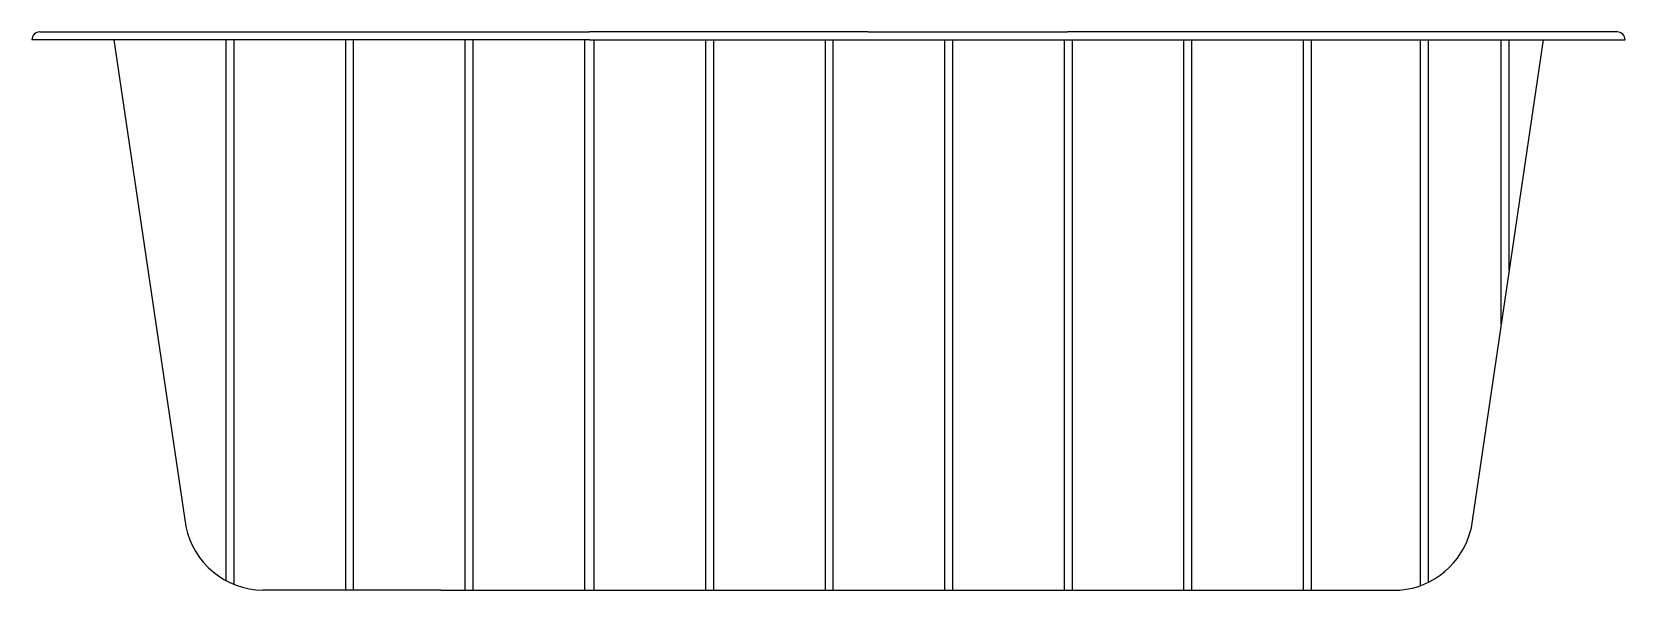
# Model space of a CAD drawing. Extents: x -1086.77 to -1082.77, y 310.45 to 311.85.
import ezdxf

# ---------------------------------------------------------------- set-up
doc = ezdxf.new("R2010")
doc.units = 0
doc.header["$LTSCALE"] = 10
doc.header["$MEASUREMENT"] = 0
doc.layers.add('Piscinas_Fibratec', color=4, linetype='CONTINUOUS')

msp = doc.modelspace()

# ---------------------------------------------------------------- linework, layer by layer
at = {"layer": 'Piscinas_Fibratec', "color": 2}
for p, q in [((-1086.7454, 311.8501), (-1086.5654, 311.8501)), ((-1086.7454, 311.8501), (-1086.5654, 311.8501)), ((-1086.5654, 311.8501), (-1085.3654, 311.8501)), ((-1086.5654, 311.8501), (-1085.3654, 311.8501)), ((-1085.1654, 311.8501), (-1085.3654, 311.8501)), ((-1085.1654, 311.8501), (-1085.3654, 311.8501)), ((-1084.6654, 311.8501), (-1085.1654, 311.8501)), ((-1084.6654, 311.8501), (-1085.1654, 311.8501)), ((-1084.6654, 311.8501), (-1084.1654, 311.8501)), ((-1084.6654, 311.8501), (-1084.1654, 311.8501)), ((-1082.9654, 311.8501), (-1084.1654, 311.8501)), ((-1082.9654, 311.8501), (-1084.1654, 311.8501)), ((-1082.7854, 311.8501), (-1082.9654, 311.8501)), ((-1082.7854, 311.8501), (-1082.9654, 311.8501)), ((-1086.5624, 311.8301), (-1086.7654, 311.8301)), ((-1086.5624, 311.8301), (-1086.7654, 311.8301)), ((-1085.3654, 311.8301), (-1086.5624, 311.8301)), ((-1085.3654, 311.8301), (-1086.5624, 311.8301)), ((-1085.3654, 311.8301), (-1085.1654, 311.8301)), ((-1085.3654, 311.8301), (-1085.1654, 311.8301)), ((-1085.1654, 311.8301), (-1084.6654, 311.8301)), ((-1085.1654, 311.8301), (-1084.6654, 311.8301)), ((-1084.6654, 311.8301), (-1084.1654, 311.8301)), ((-1084.6654, 311.8301), (-1084.1654, 311.8301)), ((-1084.1654, 311.8301), (-1082.9684, 311.8301)), ((-1084.1654, 311.8301), (-1082.9684, 311.8301)), ((-1082.9684, 311.8301), (-1082.7654, 311.8301)), ((-1082.9684, 311.8301), (-1082.7654, 311.8301))]:
    msp.add_line(p, q, dxfattribs=at)
at = {"layer": 'Piscinas_Fibratec'}
for p, q in [((-1086.5595, 311.8301), (-1086.379, 310.6099)), ((-1086.5595, 311.8301), (-1086.379, 310.6099)), ((-1082.9713, 311.8301), (-1083.1531, 310.601)), ((-1082.9713, 311.8301), (-1083.1531, 310.601)), ((-1085.7383, 310.4501), (-1086.1855, 310.4501)), ((-1085.7383, 310.4501), (-1086.1855, 310.4501)), ((-1085.7383, 310.4501), (-1085.2383, 310.4501)), ((-1085.7383, 310.4501), (-1085.2383, 310.4501)), ((-1085.2383, 310.4501), (-1083.3309, 310.4501)), ((-1085.2383, 310.4501), (-1083.3309, 310.4501))]:
    msp.add_line(p, q, dxfattribs=at)
at = {"layer": 'Piscinas_Fibratec', "color": 1}
for p, q in [((-1086.2775, 310.4738), (-1086.2775, 311.8301)), ((-1086.2775, 310.4738), (-1086.2775, 311.8301)), ((-1086.2575, 310.4645), (-1086.2575, 311.8301)), ((-1086.2575, 310.4645), (-1086.2575, 311.8301)), ((-1085.9775, 310.4501), (-1085.9775, 311.8301)), ((-1085.9775, 310.4501), (-1085.9775, 311.8301)), ((-1085.9575, 310.4501), (-1085.9575, 311.8301)), ((-1085.9575, 310.4501), (-1085.9575, 311.8301)), ((-1085.6775, 310.4501), (-1085.6775, 311.8301)), ((-1085.6775, 310.4501), (-1085.6775, 311.8301)), ((-1085.6575, 310.4501), (-1085.6575, 311.8301)), ((-1085.6575, 310.4501), (-1085.6575, 311.8301)), ((-1085.3775, 310.4501), (-1085.3775, 311.8301)), ((-1085.3775, 310.4501), (-1085.3775, 311.8301)), ((-1085.3533, 310.4501), (-1085.3533, 311.8301)), ((-1085.3533, 310.4501), (-1085.3533, 311.8301)), ((-1085.0733, 310.4501), (-1085.0733, 311.8301)), ((-1085.0733, 310.4501), (-1085.0733, 311.8301)), ((-1085.0533, 310.4501), (-1085.0533, 311.8301)), ((-1085.0533, 310.4501), (-1085.0533, 311.8301)), ((-1084.7733, 310.4501), (-1084.7733, 311.8301)), ((-1084.7733, 310.4501), (-1084.7733, 311.8301)), ((-1084.7533, 310.4501), (-1084.7533, 311.8301)), ((-1084.7533, 310.4501), (-1084.7533, 311.8301)), ((-1084.4733, 310.4501), (-1084.4733, 311.8301)), ((-1084.4733, 310.4501), (-1084.4733, 311.8301)), ((-1084.4533, 310.4501), (-1084.4533, 311.8301)), ((-1084.4533, 310.4501), (-1084.4533, 311.8301)), ((-1084.1732, 310.4501), (-1084.1732, 311.8301)), ((-1084.1732, 310.4501), (-1084.1732, 311.8301)), ((-1084.1532, 310.4501), (-1084.1532, 311.8301)), ((-1084.1532, 310.4501), (-1084.1532, 311.8301)), ((-1083.8732, 310.4501), (-1083.8732, 311.8301)), ((-1083.8732, 310.4501), (-1083.8732, 311.8301)), ((-1083.8532, 310.4501), (-1083.8532, 311.8301)), ((-1083.8532, 310.4501), (-1083.8532, 311.8301)), ((-1083.5732, 310.4501), (-1083.5732, 311.8301)), ((-1083.5732, 310.4501), (-1083.5732, 311.8301)), ((-1083.5532, 310.4501), (-1083.5532, 311.8301)), ((-1083.5532, 310.4501), (-1083.5532, 311.8301)), ((-1083.2794, 310.4613), (-1083.2794, 311.8301)), ((-1083.2794, 310.4613), (-1083.2794, 311.8301)), ((-1083.2594, 310.4697), (-1083.2594, 311.8301)), ((-1083.2594, 310.4697), (-1083.2594, 311.8301)), ((-1083.0768, 311.1171), (-1083.0768, 311.8301)), ((-1083.0768, 311.1171), (-1083.0768, 311.8301)), ((-1083.0568, 311.2523), (-1083.0568, 311.8301)), ((-1083.0568, 311.2523), (-1083.0568, 311.8301))]:
    msp.add_line(p, q, dxfattribs=at)
at = {"layer": 'Piscinas_Fibratec', "color": 2}
for centre, start, end in [((-1086.7454, 311.8301), 90, 180), ((-1086.7454, 311.8301), 90, 180), ((-1082.7854, 311.8301), 0, 90), ((-1082.7854, 311.8301), 0, 90)]:
    msp.add_arc(centre, 0.02, start, end, dxfattribs=at)
at = {"layer": 'Piscinas_Fibratec'}
for centre, start, end in [((-1086.1831, 310.6501), 191.5937, 269.3286), ((-1086.1831, 310.6501), 191.5937, 269.3286), ((-1083.3471, 310.6495), 274.6401, 345.9563), ((-1083.3471, 310.6495), 274.6401, 345.9563)]:
    msp.add_arc(centre, 0.2, start, end, dxfattribs=at)

doc.saveas('drawing.dxf')
